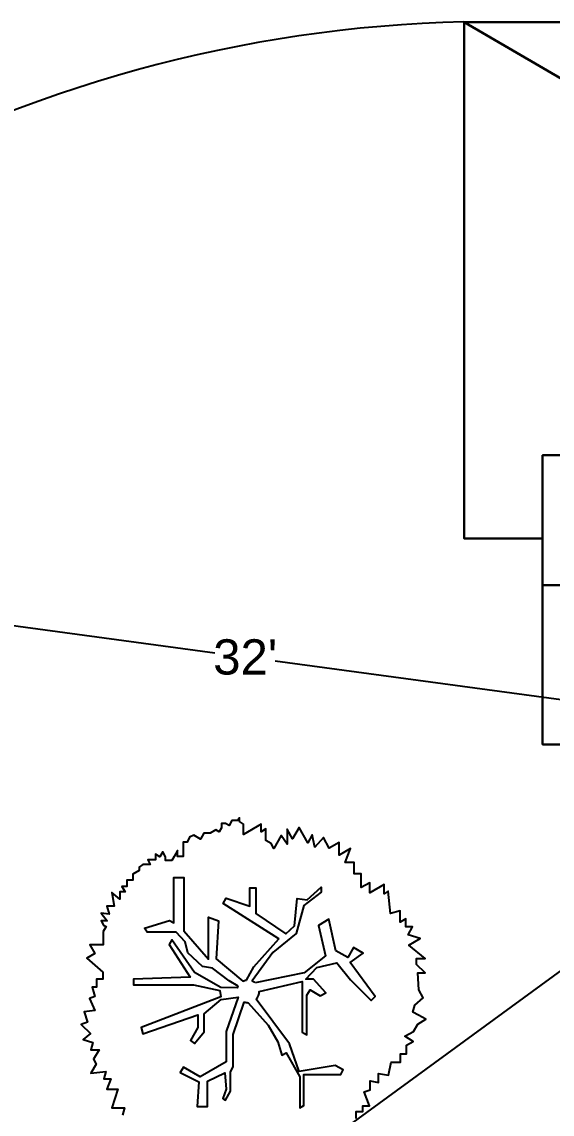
# Model space of a CAD drawing. Header units: inches. Extents: x 347 to 7477, y 1065 to 7514.
# Drawn here: x 2770 to 2920.8, y 6603.6 to 6913.7 of the extents above; entities that cross this region are included whole.
import ezdxf

# ---------------------------------------------------------------- set-up
doc = ezdxf.new("R2010")
doc.units = ezdxf.units.IN
doc.header["$MEASUREMENT"] = 0
doc.layers.add('PDF2_0', color=7, linetype='Continuous', true_color=0x636466)
doc.layers.add('PDF2_Text', color=7, linetype='Continuous')
doc.styles.add('PDF Arial', font='arial.ttf')

msp = doc.modelspace()

# ---------------------------------------------------------------- linework, layer by layer
at = {"layer": 'PDF2_0', "color": 7, "lineweight": 30}
for points in [[(2918.05, 6767.05), (2895.71, 6767.05), (2895.71, 6913.63), (3022.31, 6913.63), (3034.93, 6892.47)], [(2932.03, 6892.47), (2895.71, 6913.63)], [(3022.49, 6803.29), (2932.03, 6803.29), (2932.03, 6753.79), (2918.05, 6753.79)], [(2934.85, 6708.56), (2918.05, 6708.56), (2918.05, 6790.67), (2932.03, 6790.67)]]:
    msp.add_lwpolyline(points, dxfattribs=at)
at = {"layer": 'PDF2_0', "color": 7, "lineweight": 25}
for points in [[(2720.61, 6748.71), (2824.87, 6734.54)], [(2946.38, 6718.1), (2842.03, 6732.18)], [(2945.29, 6660.52), (2711.8, 6490.24), (2537.61, 6490.24)]]:
    msp.add_lwpolyline(points, dxfattribs=at)
at = {"layer": 'PDF2_0', "color": 3, "lineweight": 25}
msp.add_lwpolyline([(2865.01, 6602.4), (2865.01, 6604.4), (2866.92, 6604.4), (2866.92, 6605.94), (2868.82, 6605.94), (2867.28, 6609.94), (2869, 6610.57), (2869, 6613.11), (2871.37, 6612.57), (2871.37, 6615.2), (2874.27, 6614.66), (2875, 6618.38), (2877.63, 6618.38), (2877.63, 6620.74), (2879.36, 6620.74), (2879.36, 6623.19), (2881.26, 6624.28), (2878.9, 6625.74), (2881.36, 6627.1), (2882.54, 6629.19), (2884.81, 6630.55), (2882.72, 6631.73), (2881.17, 6632.55), (2881.72, 6634.55), (2884.08, 6636.64), (2882.81, 6638.91), (2882.54, 6643.72), (2884.63, 6643.72), (2882.17, 6646.08), (2882.17, 6647.81), (2884.63, 6647.81), (2879.99, 6651.62), (2883.26, 6653.53), (2879.81, 6654.53), (2881.08, 6656.8), (2879.18, 6656.8), (2879.18, 6659.07), (2877.54, 6658.16), (2877.54, 6661.34), (2874.82, 6660.61), (2874.18, 6666.88), (2873, 6666.15), (2873, 6668.79), (2868.91, 6666.42), (2868.91, 6669.33), (2866.46, 6667.97), (2866.46, 6671.87), (2864.46, 6671.87), (2864.46, 6675.05), (2861.92, 6675.05), (2863.46, 6679.05), (2860.19, 6677.14), (2860.19, 6680.77), (2857.38, 6679.14), (2855.74, 6682.14), (2853.29, 6679.41), (2852.57, 6682.95), (2851.29, 6680.68), (2848.84, 6684.95), (2846.94, 6681.77), (2845.39, 6684.5), (2845.39, 6680.23), (2843.76, 6682.68), (2841.67, 6679.05), (2840.85, 6680.5), (2839.4, 6681.32), (2839.4, 6684.59), (2838.04, 6683.77), (2838.04, 6685.95), (2833.04, 6683.04), (2833.04, 6685.95), (2831.86, 6686.68), (2831.86, 6687.77), (2831.31, 6686.95), (2829.68, 6686.95), (2828.95, 6685.59), (2827.95, 6686.13), (2826.77, 6686.13), (2826.77, 6684.86), (2826.14, 6683.77), (2825.14, 6684.32), (2823.5, 6683.41), (2821.78, 6683.41), (2820.78, 6681.68), (2818.87, 6682.86), (2817.69, 6682.23), (2816.97, 6680.86), (2815.88, 6680.86), (2815.88, 6676.78), (2814.24, 6676.78), (2814.24, 6678.5), (2813.33, 6676.78), (2812.61, 6675.6), (2810.88, 6675.6), (2810.88, 6676.69), (2810.06, 6678.05), (2809.25, 6676.69), (2807.97, 6677.41), (2807.97, 6675.78), (2805.79, 6675.78), (2806.52, 6674.51), (2804.43, 6674.51), (2803.34, 6673.78), (2803.34, 6672.78), (2801.53, 6671.78), (2801.53, 6670.06), (2799.89, 6670.06), (2799.89, 6668.24), (2798.44, 6668.24), (2799.35, 6666.7), (2797.89, 6666.7), (2797.89, 6664.7), (2795.62, 6666.52), (2796.26, 6662.7), (2794.17, 6662.7), (2794.81, 6660.43), (2792.53, 6660.7), (2794.26, 6658.52), (2792.53, 6658.52), (2793.26, 6657.25), (2793.99, 6656.89), (2793.17, 6655.44), (2793.17, 6651.71), (2789.36, 6651.71), (2790.81, 6649.26), (2788.45, 6647.9), (2793.08, 6643.9), (2793.08, 6641.9), (2791.26, 6641.9), (2791.26, 6639.63), (2789.99, 6639.63), (2790.81, 6637), (2789.27, 6636.45), (2790.72, 6633.09), (2787.72, 6632.64), (2788.72, 6629.73), (2786.9, 6629.1), (2789.54, 6626.56), (2787.45, 6624.83), (2790.17, 6624.01), (2789.63, 6621.92), (2791.99, 6621.92), (2790.36, 6619.2), (2791.17, 6617.84), (2789.63, 6615.29), (2793.9, 6615.75), (2793.35, 6613.66), (2795.35, 6613.66), (2794.17, 6610.75), (2797.26, 6610.75), (2795.62, 6605.39), (2799.16, 6605.39), (2798.62, 6603.31)], dxfattribs=at)
for points in [[(2831.5, 6640), (2828.95, 6641.45), (2824.23, 6645.08), (2821.32, 6645.54), (2817.24, 6649.44), (2816.42, 6652.53), (2813.88, 6655.25), (2805.61, 6655.25), (2804.89, 6656.43), (2811.97, 6658.61), (2813.24, 6657.89), (2813.24, 6670.78), (2816.06, 6670.78), (2816.06, 6655.71), (2823.05, 6647.63), (2823.05, 6659.52), (2825.87, 6658.52), (2825.23, 6647.72), (2832.86, 6641.36, -0.079985), (2833.84, 6641.69)], [(2833.86, 6641.63), (2835.95, 6645.45), (2843.03, 6653.35), (2827.23, 6663.43), (2828.14, 6664.97), (2834.86, 6662.7), (2834.86, 6667.88), (2836.49, 6667.88), (2836.49, 6660.61), (2845.03, 6654.8), (2847.48, 6657.07), (2848.3, 6664.88), (2851.11, 6664.43), (2855.11, 6668.06), (2855.11, 6666.61), (2850.2, 6662.88), (2848.03, 6654.89), (2841.4, 6649.53), (2835.49, 6641.45, -0.074415), (2836.28, 6641.01)], [(2831.44, 6640.05, 0.046748), (2831.22, 6639.45), (2826.59, 6639.54), (2819.14, 6643.81), (2812.61, 6653.07), (2811.88, 6651.8), (2817.87, 6642.54), (2801.71, 6641.99), (2801.71, 6640.36), (2818.78, 6640.36), (2826.32, 6638.72), (2826.59, 6636.91), (2803.89, 6628.19), (2804.43, 6626.46), (2820.05, 6631.82), (2820.05, 6628.19), (2817.96, 6624.56), (2819.14, 6623.65), (2821.87, 6627.01), (2821.87, 6632.1), (2826.68, 6636.18), (2831.5, 6636.82), (2828.14, 6627.1), (2828.14, 6618.47), (2820.69, 6614.2), (2815.97, 6616.93), (2815.06, 6615.48), (2820.33, 6612.84), (2819.87, 6605.76), (2822.78, 6605.76), (2822.78, 6613.02), (2827.68, 6615.38), (2828.05, 6610.75), (2827.14, 6608.03), (2827.86, 6607.57), (2829.32, 6610.12), (2829.32, 6615.66), (2830.13, 6617.02), (2830.13, 6626.19), (2833.22, 6635.45, 0.083097), (2834.31, 6635.27), (2840.03, 6628.92), (2842.76, 6624.19), (2843.94, 6620.38), (2845.12, 6621.02), (2849.02, 6614.2), (2849.02, 6605.39), (2850.2, 6606.12), (2850.2, 6614.84), (2860.65, 6614.84), (2861.38, 6616.2), (2859.11, 6617.47), (2848.84, 6615.75), (2846.12, 6623.56), (2836.61, 6636.28, 0.191597), (2837.49, 6638.45), (2849.66, 6641.27), (2849.66, 6638.09), (2849.66, 6626.92), (2851.02, 6626.1), (2851.02, 6634.09), (2851.02, 6637.36), (2851.93, 6638.91), (2854.84, 6637.18), (2856.38, 6638.09), (2852.93, 6641.99), (2850.75, 6641.99), (2853.84, 6645.26), (2859.56, 6646.54), (2863.46, 6641.72), (2869.28, 6635.91), (2870.46, 6637), (2863.37, 6646.63), (2867.01, 6649.35), (2864.28, 6650.89), (2862.65, 6648.08), (2859.29, 6649.99), (2857.29, 6658.98), (2854.29, 6657.16), (2856.29, 6648.53), (2850.3, 6643.72), (2836.31, 6640.9)]]:
    msp.add_lwpolyline(points, format="xyb", dxfattribs=at)
at = {"layer": 'PDF2_0', "color": 7, "lineweight": 25}
msp.add_arc((2905.01, 6527.88), 385.94, 91.3953, 119.3115, dxfattribs=at)

# ---------------------------------------------------------------- texts
at = {"layer": 'PDF2_Text', "insert": (2824.41, 6728.28), "char_height": 10, "attachment_point": 7, "style": 'PDF Arial'}
msp.add_mtext("32'", dxfattribs=at)

doc.saveas('drawing.dxf')
